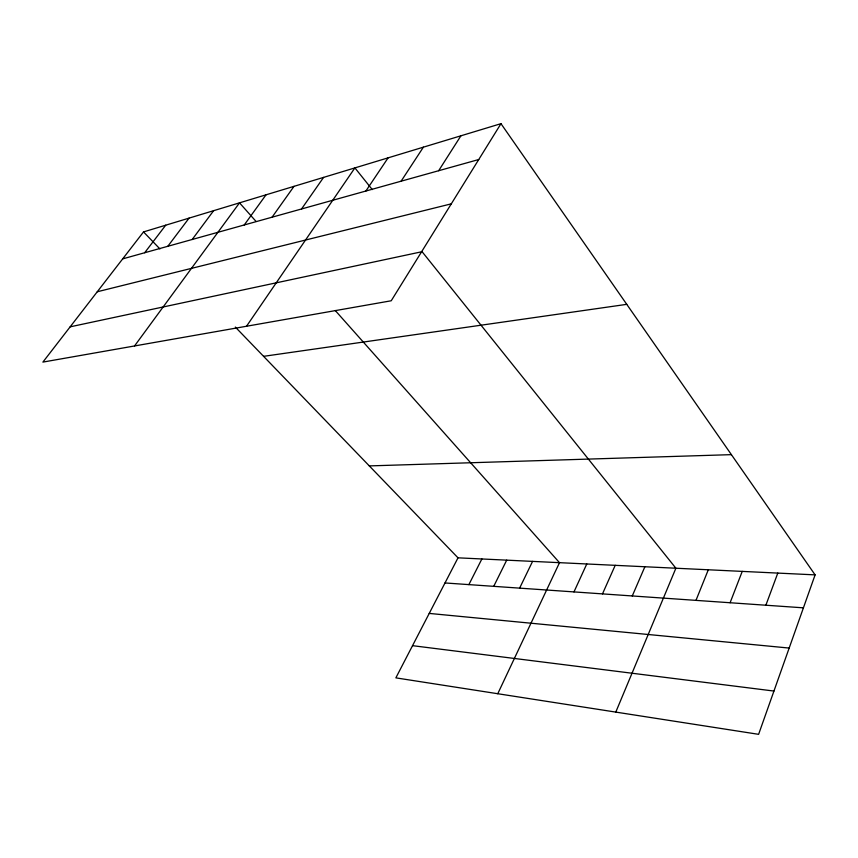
<?xml version="1.0" encoding="UTF-8"?>
<svg xmlns="http://www.w3.org/2000/svg" width="858" height="858" viewBox="0 0 858 858"><rect width="100%" height="100%" fill="white"/><g stroke="black" fill="none" stroke-linecap="round" stroke-linejoin="round"><path stroke-width="1.29" d="M815.1 574.871L758.611 734.33L395.86 677.863L458.011 557.829L815.1 574.871L500.975 123.67L143.522 231.917L42.9 362.097L391.227 300.772L500.975 123.67M765.872 605.222L777.798 573.09M730.094 602.745L742.234 571.396M695.977 600.375L708.3 569.776M615.787 712.097L675.889 568.221L421.9 251.469M632.271 595.956L644.884 566.741M602.488 593.886L615.207 565.325M573.97 591.913L586.775 563.974M497.769 693.725L559.502 562.676L335.253 310.51M519.626 588.138L532.561 561.389M493.725 586.336L506.703 560.156M468.876 584.62L481.874 558.966M438.653 170.721L460.928 135.789M401.104 181.199L423.38 147.168M365.873 191.023L388.106 157.851M246.514 326.255L354.901 167.9L372.275 189.575M301.533 208.977L323.584 177.392M272.083 217.192L294.004 186.347M244.251 224.957L266.023 194.82M134.534 345.967L239.521 202.853L256.049 221.428M192.192 239.489L213.621 210.693M167.814 246.289L189.05 218.136M144.67 252.745L165.712 225.204M122.683 258.88L478.743 159.534M97.265 291.763L451.287 203.839M70.163 326.834L421.568 251.802M263.578 356.338L626.758 304.343M369.305 465.905L731.402 454.643M444.991 582.957L803.42 607.829M429.225 613.416L789.167 648.069M412.526 645.666L773.948 691.055M143.522 231.917L159.91 248.906M235.339 327.07L458.011 557.829"/></g></svg>
